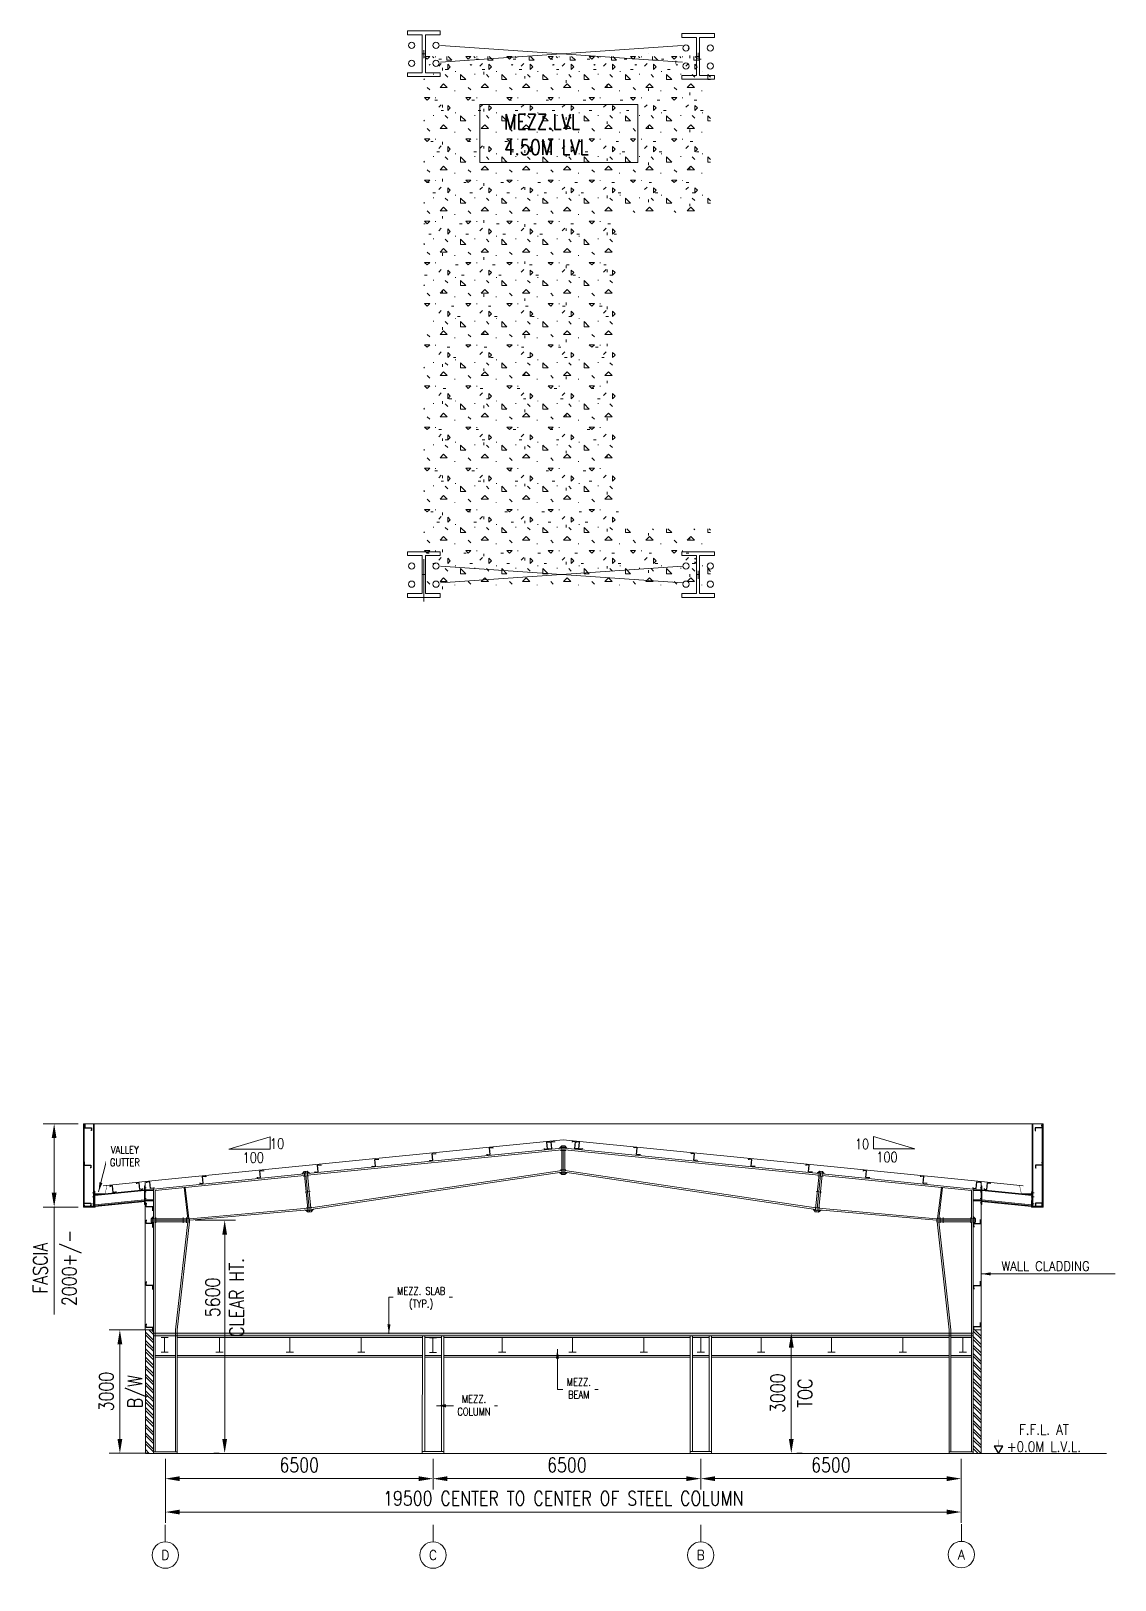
# Model space of a CAD drawing. Header units: millimetres. Extents: x 68421 to 1479662, y -51504 to 144751.
# Drawn here: x 362425 to 388746, y 25877 to 63498 of the extents above; entities that cross this region are included whole.
import ezdxf
from ezdxf.enums import TextEntityAlignment as Align

# ---------------------------------------------------------------- set-up
doc = ezdxf.new("R2010")
doc.units = ezdxf.units.MM
doc.header["$LTSCALE"] = 0.35
doc.header["$MEASUREMENT"] = 0
doc.linetypes.add('CENTER', pattern=[6884.562, 4302.852, -860.57, 860.57, -860.57])
doc.linetypes.add('CONTIN', pattern=[0, 0, 0])
doc.layers.get('0').update_dxf_attribs({"linetype": 'CONTIN'})
doc.layers.get('Defpoints').update_dxf_attribs({"linetype": 'CONTINUOUS'})
doc.styles.add('S', font='simplex.shx')
doc.styles.add('SIMPLEX', font='simplex.shx', dxfattribs={"width": 0.8})
doc.dimstyles.new('Copy of 1-200', dxfattribs={"dimscale": 175, "dimtxt": 2, "dimasz": 2, "dimexe": 1.5, "dimexo": 0.75, "dimgap": 0.9, "dimtad": 1, "dimdec": 0, "dimzin": 0, "dimdsep": 46, "dimtxsty": 'SIMPLEX', "dimcen": 0.09, "dimclrd": 6, "dimclre": 6, "dimclrt": 7, "dimadec": 0, "dimazin": 0, "dimtfac": 1, "dimtdec": 0, "dimtmove": 0, "dimatfit": 3, "dimfxl": 1, "dimtolj": 1, "dimtzin": 0, "dimlwd": 0, "dimlwe": 0, "dimarcsym": 0})
doc.dimstyles.new('FOR D', dxfattribs={"dimscale": 114, "dimtxt": 2, "dimasz": 2, "dimexe": 1, "dimexo": 1, "dimgap": 1, "dimtad": 1, "dimdec": 0, "dimzin": 0, "dimdsep": 46, "dimtxsty": 'SIMPLEX', "dimcen": 1, "dimclrd": 6, "dimclre": 6, "dimclrt": 7, "dimadec": 0, "dimazin": 0, "dimtfac": 1, "dimtdec": 0, "dimtofl": 0, "dimtmove": 0, "dimatfit": 3, "dimfxl": 1, "dimtolj": 1, "dimtzin": 0, "dimlwd": 0, "dimlwe": 0, "dimarcsym": 1})
doc.dimstyles.new('FOR PLAN', dxfattribs={"dimscale": 115, "dimtxt": 2, "dimasz": 2, "dimexe": 1.5, "dimexo": 0.75, "dimgap": 0.9, "dimtad": 1, "dimdec": 0, "dimzin": 0, "dimdsep": 46, "dimtxsty": 'SIMPLEX', "dimcen": 0.09, "dimclrd": 6, "dimclre": 6, "dimclrt": 7, "dimadec": 0, "dimazin": 0, "dimtfac": 1, "dimtdec": 0, "dimtmove": 0, "dimatfit": 3, "dimfxl": 1, "dimtolj": 1, "dimtzin": 0, "dimlwd": 0, "dimlwe": 0, "dimarcsym": 0})

# ---------------------------------------------------------------- blocks, each defined once
blk = doc.blocks.new('COL-1')
at = {"lineweight": 0}
for p, q in [((-525, -375), (-525, 375)), ((-525, 375), (-436, 375)), ((-436, 375), (-436, 36)), ((436, 36), (436, 375)), ((436, 375), (525, 375)), ((525, 375), (525, -375)), ((-436, 36), (436, 36)), ((436, -36), (-436, -36)), ((-436, -36), (-436, -375)), ((436, -375), (436, -36)), ((-436, -375), (-525, -375)), ((525, -375), (436, -375))]:
    blk.add_line(p, q, dxfattribs=at)
at = {"color": 0, "lineweight": 0, "ltscale": 0.1}
for p, q in [((-82, 0), (102, 0)), ((0, -36), (0, 36))]:
    blk.add_line(p, q, dxfattribs=at)
at = {"color": 1, "lineweight": 0}
for centre in [(-194, 279), (221, 279), (-194, -279), (221, -279)]:
    blk.add_circle(centre, 72.1, dxfattribs=at)
blk = doc.blocks.new('A$C6AC2533B')
at = {"color": 1}
blk.add_lwpolyline([(1, 0), (251, 433), (-249, 433)], close=True, dxfattribs=at)
at = {"const_width": 5}
blk.add_lwpolyline([(1, 433), (1, 817), (4182, 817)], dxfattribs=at)
at = {"color": 1}
blk.add_solid([(-249, 433), (251, 433), (0, 0), (-249, 433)], dxfattribs=at)
blk = doc.blocks.new('*D161')
at = {"color": 6, "lineweight": 0}
for p, q in [((381017, 31874), (381148, 31874)), ((380886, 29304), (380886, 31524)), ((381017, 28954), (381148, 28954))]:
    blk.add_line(p, q, dxfattribs=at)
at = {"color": 6, "linetype": 'Continuous', "lineweight": 5}
for points in [[(380944, 31524), (380827, 31524), (380886, 31874)], [(380827, 29304), (380944, 29304), (380886, 28954)]]:
    blk.add_solid(points, dxfattribs=at)
at = {"layer": 'Defpoints', "color": 0, "linetype": 'Continuous', "lineweight": 5}
for p in [(380886, 31874), (380886, 31874), (380886, 28954)]:
    blk.add_point(p, dxfattribs=at)
at = {"color": 7, "linetype": 'Continuous', "lineweight": 0, "char_height": 350, "attachment_point": 5, "rotation": 90, "style": 'SIMPLEX'}
for s, insert in [('\\A1;3000', (380553, 30414)), ('TOC', (381218, 30414))]:
    blk.add_mtext(s, dxfattribs=dict(at, insert=insert))
blk = doc.blocks.new('*D162')
at = {"color": 6, "lineweight": 0}
for p, q in [((366410, 34613), (367390, 34613)), ((367128, 29304), (367128, 34263)), ((366996, 28954), (366865, 28954))]:
    blk.add_line(p, q, dxfattribs=at)
at = {"color": 6, "linetype": 'Continuous', "lineweight": 5}
for points in [[(367186, 34263), (367069, 34263), (367128, 34613)], [(367069, 29304), (367186, 29304), (367128, 28954)]]:
    blk.add_solid(points, dxfattribs=at)
at = {"layer": 'Defpoints', "color": 0, "linetype": 'Continuous', "lineweight": 5}
for p in [(366279, 34613), (367128, 34613), (367128, 28954)]:
    blk.add_point(p, dxfattribs=at)
at = {"color": 7, "linetype": 'Continuous', "lineweight": 0, "insert": (367128, 32741), "char_height": 350, "attachment_point": 5, "rotation": 90, "style": 'SIMPLEX'}
blk.add_mtext('\\A1;5600\\PCLEAR HT.', dxfattribs=at)
blk = doc.blocks.new('ZCOL')
for p, q in [((10.2, 0), (0, 0)), ((0, 0), (0, -25.4)), ((10.2, -2.5), (10.2, 0)), ((-10.2, -25.4), (-10.2, -22.9)), ((0, -25.4), (-10.2, -25.4))]:
    blk.add_line(p, q)
blk = doc.blocks.new('CCOL')
for p, q in [((10.2, 0), (0, 0)), ((0, 0), (0, -25.4)), ((10.2, -2.5), (10.2, 0)), ((0, -25.4), (10.2, -25.4)), ((10.2, -25.4), (10.2, -22.9))]:
    blk.add_line(p, q)
blk = doc.blocks.new('*D163')
at = {"color": 6, "lineweight": 0}
for p, q in [((365687, 28822), (365687, 27265)), ((385010, 28822), (385010, 27265)), ((384660, 27528), (366037, 27528))]:
    blk.add_line(p, q, dxfattribs=at)
at = {"color": 6, "linetype": 'Continuous', "lineweight": 5}
for points in [[(366037, 27586), (366037, 27469), (365687, 27528)], [(384660, 27469), (384660, 27586), (385010, 27528)]]:
    blk.add_solid(points, dxfattribs=at)
at = {"layer": 'Defpoints', "color": 0, "linetype": 'Continuous', "lineweight": 5}
for p in [(365687, 28954), (385010, 28954), (365687, 27528)]:
    blk.add_point(p, dxfattribs=at)
at = {"color": 7, "linetype": 'Continuous', "lineweight": 0, "insert": (375348, 27860), "char_height": 350, "attachment_point": 5, "style": 'SIMPLEX'}
blk.add_mtext('\\A1;19500 CENTER TO CENTER OF STEEL COLUMN', dxfattribs=at)
blk = doc.blocks.new('*D164')
at = {"color": 6, "lineweight": 0}
for p, q in [((365687, 28822), (365687, 28076)), ((372187, 28822), (372187, 28076)), ((366037, 28339), (371837, 28339))]:
    blk.add_line(p, q, dxfattribs=at)
at = {"color": 6, "linetype": 'Continuous', "lineweight": 5}
for points in [[(366037, 28397), (366037, 28280), (365687, 28339)], [(371837, 28280), (371837, 28397), (372187, 28339)]]:
    blk.add_solid(points, dxfattribs=at)
at = {"layer": 'Defpoints', "color": 0, "linetype": 'Continuous', "lineweight": 5}
for p in [(365687, 28954), (372187, 28954), (372187, 28339)]:
    blk.add_point(p, dxfattribs=at)
at = {"color": 7, "linetype": 'Continuous', "lineweight": 0, "insert": (368937, 28671), "char_height": 350, "attachment_point": 5, "style": 'SIMPLEX'}
blk.add_mtext('\\A1;6500', dxfattribs=at)
blk = doc.blocks.new('*D165')
at = {"color": 6, "lineweight": 0}
for p, q in [((372187, 28822), (372187, 28076)), ((378687, 28822), (378687, 28076)), ((372537, 28339), (378337, 28339))]:
    blk.add_line(p, q, dxfattribs=at)
at = {"color": 6, "linetype": 'Continuous', "lineweight": 5}
for points in [[(372537, 28397), (372537, 28280), (372187, 28339)], [(378337, 28280), (378337, 28397), (378687, 28339)]]:
    blk.add_solid(points, dxfattribs=at)
at = {"layer": 'Defpoints', "color": 0, "linetype": 'Continuous', "lineweight": 5}
for p in [(372187, 28954), (378687, 28954), (378687, 28339)]:
    blk.add_point(p, dxfattribs=at)
at = {"color": 7, "linetype": 'Continuous', "lineweight": 0, "insert": (375437, 28671), "char_height": 350, "attachment_point": 5, "style": 'SIMPLEX'}
blk.add_mtext('\\A1;6500', dxfattribs=at)
blk = doc.blocks.new('*D166')
at = {"color": 6, "lineweight": 0}
for p, q in [((378687, 28822), (378687, 28076)), ((385010, 28822), (385010, 28076)), ((379037, 28339), (384660, 28339))]:
    blk.add_line(p, q, dxfattribs=at)
at = {"color": 6, "linetype": 'Continuous', "lineweight": 5}
for points in [[(379037, 28397), (379037, 28280), (378687, 28339)], [(384660, 28280), (384660, 28397), (385010, 28339)]]:
    blk.add_solid(points, dxfattribs=at)
at = {"layer": 'Defpoints', "color": 0, "linetype": 'Continuous', "lineweight": 5}
for p in [(378687, 28954), (385010, 28954), (385010, 28339)]:
    blk.add_point(p, dxfattribs=at)
at = {"color": 7, "linetype": 'Continuous', "lineweight": 0, "insert": (381848, 28671), "char_height": 350, "attachment_point": 5, "style": 'SIMPLEX'}
blk.add_mtext('\\A1;6500', dxfattribs=at)
blk = doc.blocks.new('A$C30A86DD2')
at = {"color": 1, "lineweight": 20}
for p, q in [((0, 358), (176, 358)), ((176, 0), (0, 0)), ((88, 358), (88, 0))]:
    blk.add_line(p, q, dxfattribs=at)
blk = doc.blocks.new('*D167')
at = {"color": 6, "lineweight": 0}
for p, q in [((363567, 36959), (362724, 36959)), ((362987, 36609), (362987, 35286)), ((363567, 34936), (362724, 34936)), ((362987, 34936), (362987, 32324))]:
    blk.add_line(p, q, dxfattribs=at)
at = {"color": 6, "linetype": 'Continuous', "lineweight": 5}
for points in [[(363045, 36609), (362928, 36609), (362987, 36959)], [(362928, 35286), (363045, 35286), (362987, 34936)]]:
    blk.add_solid(points, dxfattribs=at)
at = {"layer": 'Defpoints', "color": 0, "linetype": 'Continuous', "lineweight": 5}
for p in [(363698, 36959), (362987, 34936), (363698, 34936)]:
    blk.add_point(p, dxfattribs=at)
at = {"color": 7, "linetype": 'Continuous', "lineweight": 0, "char_height": 350, "attachment_point": 5, "rotation": 90, "style": 'SIMPLEX'}
for s, insert in [('2000+/-', (363411, 33455)), ('\\A1;FASCIA', (362654, 33455))]:
    blk.add_mtext(s, dxfattribs=dict(at, insert=insert))
blk = doc.blocks.new('*D168')
at = {"color": 6, "lineweight": 0}
for p, q in [((365267, 31954), (364321, 31954)), ((364583, 29304), (364583, 31604)), ((365267, 28954), (364321, 28954))]:
    blk.add_line(p, q, dxfattribs=at)
at = {"color": 6, "linetype": 'Continuous', "lineweight": 5}
for points in [[(364641, 31604), (364525, 31604), (364583, 31954)], [(364525, 29304), (364641, 29304), (364583, 28954)]]:
    blk.add_solid(points, dxfattribs=at)
at = {"layer": 'Defpoints', "color": 0, "linetype": 'Continuous', "lineweight": 5}
for p in [(364583, 31954), (365398, 31954), (365398, 28954)]:
    blk.add_point(p, dxfattribs=at)
at = {"color": 7, "linetype": 'Continuous', "lineweight": 0, "char_height": 350, "attachment_point": 5, "rotation": 90, "style": 'SIMPLEX'}
for s, insert in [('\\A1;3000', (364251, 30454)), ('B/W', (365007, 30454))]:
    blk.add_mtext(s, dxfattribs=dict(at, insert=insert))

msp = doc.modelspace()

# ---------------------------------------------------------------- hatches: boundary and pattern name
at = {"linetype": 'Continuous', "lineweight": 0}
h = msp.add_hatch(dxfattribs=at)
h.set_pattern_fill('CONCRE', color=5, scale=1000, style=0)
h.set_pattern_definition([(0, (394855.5, 7739315.2), (1000, 1000), [125, -875]), (90, (394855.5, 7739315.2), (-1000, 1000), [125, -875]), (135, (394980.46, 7739315.2), (-1000, 0), [176.7767, -1237.4369]), (0, (394980.5, 7739877.7), (1000, 1000), [125, -875]), (45, (395042.96, 7739815.2), (0, 1000), [88.3883, -1325.8252]), (135, (395042.96, 7739815.2), (-1000, 0), [88.3883, -1325.8252]), (0, (395355.5, 7740127.7), (1000, 1000), [176.7767, -823.2233]), (45, (395355.46, 7740127.7), (0, 1000), [125, -1289.2136]), (135, (395532.2, 7740127.7), (-1000, 0), [125, -1289.2136]), (90, (395543, 7739565.2), (-1000, 1000), [125, -875]), (45, (395542.96, 7739565.2), (0, 1000), [88.3883, -1325.8252]), (135, (395605.46, 7739627.7), (-1000, 0), [88.3883, -1325.8252]), (0, (394980.5, 7739565.2), (1000, 1000), [62.5, -837.5]), (0, (395730.5, 7739815.2), (1000, 1000), [62.5, -837.5]), (90, (395418, 7739940.2), (-1000, 1000), [62.5, -837.5]), (135, (395542.96, 7739377.7), (-1000, 0), [88.3883, -1325.8252]), (135, (395105.46, 7740065.2), (-1000, 0), [88.3883, -1325.8252]), (45, (395324.2, 7739643.3), (0, 1000), [88.3883, -1325.8252]), (90, (395199.2, 7739440.2), (-1000, 1000), [15.625, -984.375]), (90, (395246.1, 7739862.1), (-1000, 1000), [15.625, -984.375]), (90, (395714.8, 7740034), (-1000, 1000), [15.625, -984.375]), (90, (395730.5, 7739502.7), (-1000, 1000), [15.625, -984.375])])
h.paths.add_polyline_path([(371962.60722, 49920.6763), (371962.60722, 49927.01188), (372226.60722, 49927.01188), (372226.60722, 49989.85368), (371987.74393, 49989.85368), (371987.74393, 50603.57261), (372226.60722, 50603.57261), (372226.60722, 50666.41441), (371962.60722, 50666.41441), (371962.60722, 55997.73983), (372173.80722, 55997.73983), (372173.80722, 56048.01327), (371982.71659, 56048.01327), (371982.71659, 56538.98842), (372173.80722, 56538.98842), (372173.80722, 56589.26185), (371962.60722, 56589.26185), (371962.60722, 62573.79958), (372226.60722, 62573.79958), (372226.60722, 62636.64138), (371987.74393, 62636.64138), (371987.74393, 62943.50084), (375304.59263, 62943.50084), (378597.51145, 62943.50084), (378597.51145, 62571.64138), (378358.64817, 62571.64138), (378358.64817, 62508.79958), (378886.64817, 62508.79958), (378886.64817, 62571.64138), (378647.78489, 62571.64138), (378647.78489, 62943.50084), (378922.61319, 62943.50084), (378922.61319, 59088.76768), (376690.31426, 59088.76768), (376690.31426, 58816.76768), (376690.31426, 58544.76768), (376690.31426, 58272.76768), (376690.31426, 58000.76768), (376690.31426, 57728.76768), (376690.31426, 57456.76768), (376690.31426, 57223.13796), (376690.31426, 55959.95074), (376690.31426, 55758.90599), (376690.31426, 55486.94621), (376690.31426, 55214.98642), (376690.31426, 54943.02664), (376690.31426, 54657.73542), (376690.31426, 54385.77563), (376690.31426, 54113.81585), (376690.31426, 53841.85606), (376690.31426, 53556.56484), (376690.31426, 53284.60506), (376690.31426, 53012.64527), (376690.31426, 52740.68549), (376690.31426, 52468.7257), (376690.31426, 51406.34676), (378922.61319, 51406.34676), (378922.61319, 49922.18235), (377201.17904, 49922.18235), (377201.17904, 49920.6763), (376001.17904, 49920.6763)])
h.paths.add_polyline_path([(373321.36561, 60303.06334), (373321.36561, 61716.51887), (377156.7761, 61716.51887), (377156.7761, 60303.06334)], flags=16)
h.paths.add_polyline_path([(373321.36561, 61716.51887), (373321.36561, 60303.06334), (377156.7761, 60303.06334), (377156.7761, 61716.51887)], flags=0)
h.paths.add_polyline_path([(378358.64817, 49989.85368), (378358.64817, 49927.01188), (378886.64817, 49927.01188), (378886.64817, 49989.85368), (378647.78489, 49989.85368), (378647.78489, 50603.57261), (378886.64817, 50603.57261), (378886.64817, 50666.41441), (378358.64817, 50666.41441), (378358.64817, 50603.57261), (378597.51145, 50603.57261), (378597.51145, 49989.85368)], flags=16)
h.paths.add_polyline_path([(372209.53625, 50468.20035, 1), (372108.08821, 50468.20035, 1)], flags=16)
h.paths.add_polyline_path([(372209.53625, 50468.20035, 1), (372108.08821, 50468.20035, 1)], flags=0)
h.paths.add_polyline_path([(378869.5772, 50125.22594, 1), (378768.12916, 50125.22594, 1)], flags=16)
h.paths.add_polyline_path([(378869.5772, 50125.22594, 1), (378768.12916, 50125.22594, 1)], flags=0)
h.paths.add_polyline_path([(378477.16718, 50125.22594, 1), (378375.71914, 50125.22594, 1)], flags=16)
h.paths.add_polyline_path([(378477.16718, 50125.22594, 1), (378375.71914, 50125.22594, 1)], flags=0)
h.paths.add_polyline_path([(378869.5772, 50468.20035, 1), (378768.12916, 50468.20035, 1)], flags=16)
h.paths.add_polyline_path([(378869.5772, 50468.20035, 1), (378768.12916, 50468.20035, 1)], flags=0)
h.paths.add_polyline_path([(378477.16718, 50468.20035, 1), (378375.71914, 50468.20035, 1)], flags=16)
h.paths.add_polyline_path([(378477.16718, 50468.20035, 1), (378375.71914, 50468.20035, 1)], flags=0)
h.paths.add_polyline_path([(378869.5772, 62707.01364, 1), (378768.12916, 62707.01364, 1)], flags=16)
h.paths.add_polyline_path([(378869.5772, 62707.01364, 1), (378768.12916, 62707.01364, 1)], flags=0)
h.paths.add_polyline_path([(372209.53625, 50125.22594, 1), (372108.08821, 50125.22594, 1)], flags=16)
h.paths.add_polyline_path([(372209.53625, 50125.22594, 1), (372108.08821, 50125.22594, 1)], flags=0)
h.paths.add_polyline_path([(378477.16718, 62707.01364, 1), (378375.71914, 62707.01364, 1)], flags=16)
h.paths.add_polyline_path([(378477.16718, 62707.01364, 1), (378375.71914, 62707.01364, 1)], flags=0)
h.paths.add_polyline_path([(372209.53625, 62772.01364, 1), (372108.08821, 62772.01364, 1)], flags=16)
h.paths.add_polyline_path([(372209.53625, 62772.01364, 1), (372108.08821, 62772.01364, 1)], flags=0)
h.paths.add_polyline_path([(372160.15044, 56430.69061, 1), (372078.99201, 56430.69061, 1)], flags=16)
h.paths.add_polyline_path([(372160.15044, 56430.69061, 1), (372078.99201, 56430.69061, 1)], flags=0)
h.paths.add_polyline_path([(372160.15044, 56156.31108, 1), (372078.99201, 56156.31108, 1)], flags=16)
h.paths.add_polyline_path([(372160.15044, 56156.31108, 1), (372078.99201, 56156.31108, 1)], flags=0)
h.paths.add_polyline_path([(373665.94495, 61723.46718), (373665.94495, 60243.46718), (377013.564, 60243.46718), (377013.564, 61723.46718)], flags=24)
h.paths.add_polyline_path([(373665.94495, 61723.46718), (373665.94495, 60243.46718), (377013.564, 60243.46718), (377013.564, 61723.46718)], flags=24)
h = msp.add_hatch(dxfattribs=at)
h.set_pattern_fill('CONCRE', color=5, scale=1000, style=0)
h.set_pattern_definition([(0, (405518.6, 7767785.9), (1000, 1000), [125, -875]), (90, (405518.6, 7767785.9), (-1000, 1000), [125, -875]), (135, (405643.6, 7767785.9), (-1000, 0), [176.7767, -1237.4369]), (0, (405643.6, 7768348.4), (1000, 1000), [125, -875]), (45, (405706.1, 7768285.9), (0, 1000), [88.3883, -1325.8252]), (135, (405706.1, 7768285.9), (-1000, 0), [88.3883, -1325.8252]), (0, (406018.6, 7768598.4), (1000, 1000), [176.7767, -823.2233]), (45, (406018.6, 7768598.4), (0, 1000), [125, -1289.2136]), (135, (406195.4, 7768598.4), (-1000, 0), [125, -1289.2136]), (90, (406206.1, 7768035.9), (-1000, 1000), [125, -875]), (45, (406206.1, 7768035.9), (0, 1000), [88.3883, -1325.8252]), (135, (406268.6, 7768098.4), (-1000, 0), [88.3883, -1325.8252]), (0, (405643.6, 7768035.9), (1000, 1000), [62.5, -837.5]), (0, (406393.6, 7768285.9), (1000, 1000), [62.5, -837.5]), (90, (406081.1, 7768410.9), (-1000, 1000), [62.5, -837.5]), (135, (406206.1, 7767848.4), (-1000, 0), [88.3883, -1325.8252]), (135, (405768.6, 7768535.9), (-1000, 0), [88.3883, -1325.8252]), (45, (405987.36, 7768114), (0, 1000), [88.3883, -1325.8252]), (90, (405862.4, 7767910.9), (-1000, 1000), [15.625, -984.375]), (90, (405909.2, 7768332.8), (-1000, 1000), [15.625, -984.375]), (90, (406378, 7768504.6), (-1000, 1000), [15.625, -984.375]), (90, (406393.6, 7767973.4), (-1000, 1000), [15.625, -984.375])])
h.paths.add_polyline_path([(371987.74393, 62878.50084), (378597.51145, 62878.50084), (378597.51145, 62669.44806), (378460.52766, 62669.44806, 0.2115602657), (378477.16718, 62707.01364, 1.5366555148), (378392.35865, 62669.44806), (372192.89673, 62669.44806, 0.2115602657), (372209.53625, 62707.01364, 1.5366555148), (372124.72772, 62669.44806), (371987.74393, 62669.44806)])
h.paths.add_polyline_path([(378647.78489, 62878.50084), (378886.68628, 62878.50084), (378886.68628, 62669.44806), (378852.93769, 62669.44806, 0.2115602657), (378869.5772, 62707.01364, 1.5366555148), (378784.76868, 62669.44806), (378647.78489, 62669.44806)])
h = msp.add_hatch(dxfattribs=at)
h.set_pattern_fill('ANSI31', scale=1000)
h.set_pattern_definition([(45, (496547.57, 7767785.9), (-88.3883476, 88.3883476), [])])
h.paths.add_polyline_path([(378477.16718, 63049.98805, 1), (378375.71914, 63049.98805, 1)])
h = msp.add_hatch(dxfattribs=at)
h.set_pattern_fill('ANSI32', color=16, scale=384, angle=270, style=0)
h.set_pattern_definition([(315, (2249156.51, 1614623.64), (101.8233765, 101.8233765), []), (315, (2249156.51, 1614555.76), (101.8233765, 101.8233765), [])])
h.paths.add_polyline_path([(365205.4492, 28953.66936), (365398.44876, 28953.66936), (365398.44876, 31953.66936), (365205.4492, 31953.66936)])
h = msp.add_hatch(dxfattribs=at)
h.set_pattern_fill('AR-CONC', color=5, scale=10)
h.set_pattern_definition([(50, (205984.227, 788465.09), (71.7437504, -6.2868335), [7.5, -82.5]), (355, (205984.23, 788465.09), (-13.8989936, 75.1975264), [6, -66]), (100.45, (205990.23, 788464.59), (57.855976, 68.937189), [6.4, -70.1]), (46.18, (205984.23, 788485.09), (106.713649, -16.614964), [11.25, -123.75]), (96.64, (205993.13, 788483.69), (93.457493, 97.460285), [9.6, -105.2]), (351.18, (205984.23, 788485.09), (93.443123, 97.424343), [9, -99]), (21, (205994.227, 788480.09), (59.7005806, -40.280649), [7.5, -82.5]), (326, (205994.23, 788480.09), (24.3001505, 72.507604), [6, -66]), (71.45, (205999.23, 788476.69), (84.023389, 32.2446903), [6.4, -70.1]), (37.5, (205984.227, 788465.093), (1.1739221, 33.2949231), [0, -65.2, 0, -67, 0, -66.3]), (7.5, (205984.227, 788465.093), (26.3069537, 39.4411712), [0, -38.2, 0, -63.7, 0, -25.25]), (327.5, (205961.927, 788465.093), (53.3822436, -2.2554872), [0, -25, 0, -78, 0, -103.5]), (317.5, (205951.927, 788465.093), (58.318617, 10.0104982), [0, -32.5, 0, -51.8, 0, -73.5])])
h.paths.add_polyline_path([(365398.44965, 31874.01089), (365398.44965, 31803.67181), (385298.44875, 31803.67107), (385298.44875, 31874.01015)])
h = msp.add_hatch(dxfattribs=at)
h.set_pattern_fill('ANSI32', color=16, scale=384, angle=270, style=0)
h.set_pattern_definition([(315, (2248987.31, 1614623.64), (101.8233765, 101.8233765), []), (315, (2248987.31, 1614555.76), (101.8233765, 101.8233765), [])])
h.paths.add_polyline_path([(385498.44875, 28953.66936), (385305.44919, 28953.66935), (385305.44919, 31953.66935), (385498.44875, 31953.66936)])

# ---------------------------------------------------------------- linework, layer by layer
at = {"color": 7, "linetype": 'Continuous', "lineweight": 0}
for p, q in [((378243.17126, 63144.68096), (372366.01399, 62742.32072)), ((372366.01399, 63144.68096), (378243.17126, 62742.32072)), ((372366.01399, 50097.28866), (378243.17126, 50499.64889)), ((378243.17126, 50097.28866), (372366.01399, 50499.64889))]:
    msp.add_line(p, q, dxfattribs=at)
at = {"color": 7, "linetype": 'CENTER', "lineweight": 0}
msp.add_line((371962.60722, 50666.41441), (371962.60722, 49643.50084), dxfattribs=at)
at = {"color": 5, "lineweight": 0}
for p, q in [((363698.44865, 34935.61613), (363698.44865, 36958.99305)), ((363698.44865, 36954.66691), (386998.44884, 36954.66691)), ((363960.44865, 36954.66593), (363960.44865, 35459.15665)), ((386736.44884, 36954.66593), (386736.44884, 35459.15665)), ((386998.44884, 34935.61613), (386998.44884, 36958.99305)), ((365198.44875, 35553.66936), (375348.44875, 36568.66985)), ((375348.44875, 36568.66985), (385498.44875, 35553.66936)), ((365198.44875, 35554.66642), (364180.36536, 35452.85793)), ((365198.44875, 31953.66936), (365198.44875, 35553.66936)), ((385498.44875, 35554.66642), (386516.53213, 35452.85793)), ((385498.44875, 35553.66936), (385498.44875, 31953.66936)), ((365198.44875, 35072.61906), (363979.49875, 34950.72404)), ((385498.44875, 35072.61906), (386717.39875, 34950.72404)), ((363698.44865, 34935.61613), (363979.49875, 34935.61613)), ((363979.49875, 34935.61613), (363979.49875, 34950.72404)), ((386717.39875, 34935.61613), (386717.39875, 34950.72404)), ((386998.44884, 34935.61613), (386717.39875, 34935.61613))]:
    msp.add_line(p, q, dxfattribs=at)
at = {"lineweight": 0}
for p, q in [((363698.44865, 36954.66691), (363698.44875, 34954.66642)), ((363960.44865, 36954.66691), (363698.44865, 36954.66691)), ((363717.49865, 36954.66691), (363717.49875, 34954.66642)), ((363942.78375, 36954.66691), (363717.49865, 36954.66691)), ((363942.78385, 34954.66642), (363942.78375, 36954.66691)), ((363960.44875, 34954.66642), (363960.44865, 36954.66691)), ((386736.44875, 34954.66642), (386736.44885, 36954.66691)), ((386736.44885, 36954.66691), (386998.44885, 36954.66691)), ((386754.11365, 34954.66642), (386754.11375, 36954.66691)), ((386754.11375, 36954.66691), (386979.39885, 36954.66691)), ((386979.39885, 36954.66691), (386979.39875, 34954.66642)), ((386998.44885, 36954.66691), (386998.44875, 34954.66642)), ((369135.51223, 35746.37932), (375310.34815, 36363.86223)), ((369139.30349, 35708.46721), (375310.34815, 36325.57219)), ((375310.34815, 36422.82219), (375251.68115, 36357.99504)), ((375411.94875, 36384.72209), (375284.94875, 36384.72209)), ((375411.94875, 36308.5219), (375284.94875, 36308.5219)), ((375310.34815, 36422.82219), (375310.34815, 35728.59075)), ((375386.54835, 36422.82219), (375310.34815, 36422.82219)), ((375348.44875, 36422.82219), (375348.44875, 35728.59075)), ((375386.54835, 35728.59075), (375386.54835, 36422.82219)), ((375386.54835, 36422.82219), (375445.21635, 36357.99504)), ((375386.54835, 36363.86223), (381561.36285, 35746.38127)), ((375386.54835, 36325.57219), (381557.57085, 35708.47014)), ((369054.00417, 35795.66252), (369002.82399, 35733.10979)), ((369158.89089, 35767.86223), (369032.5215, 35755.22454)), ((369129.8257, 35803.24504), (369054.00417, 35795.66252)), ((369054.00417, 35795.66252), (369152.56228, 34810.07854)), ((369091.91457, 35799.45354), (369190.47316, 34813.86956)), ((369228.38405, 34817.66106), (369129.8257, 35803.24504)), ((369129.8257, 35803.24504), (369192.37844, 35752.06536)), ((369218.7239, 34914.26409), (375310.34815, 35821.21477)), ((369222.51906, 34876.30852), (375310.34815, 35782.69524)), ((375310.34815, 35728.59075), (375256.83445, 35774.72747)), ((375411.94875, 35842.89153), (375284.94875, 35842.89153)), ((375411.94875, 35766.69133), (375284.94875, 35766.69133)), ((375386.54835, 35821.21477), (381478.15085, 34914.26653)), ((375386.54835, 35782.69524), (381474.35595, 34876.31145)), ((375386.54835, 35728.59075), (375440.06205, 35774.72747)), ((381567.04735, 35803.24749), (381468.49075, 34817.6635)), ((381567.04735, 35803.24749), (381504.49565, 35752.06731)), ((381604.95855, 35799.45647), (381506.40185, 34813.872)), ((381664.35305, 35755.226), (381537.98295, 35767.86321)), ((381544.31305, 34810.08098), (381642.86865, 35795.66497)), ((381642.86865, 35795.66497), (381567.04735, 35803.24749)), ((381642.86865, 35795.66497), (381694.05035, 35733.11174)), ((363960.44885, 35478.20646), (363960.44885, 35259.15665)), ((365223.84875, 35403.66886), (365173.04876, 35403.66886)), ((365184.44874, 34995.36222), (365184.44874, 35448.66886)), ((365184.44874, 35448.66886), (365198.44874, 35448.66886)), ((365198.44874, 35448.66886), (365198.44874, 34995.36222)), ((365398.44857, 35372.67227), (369059.69045, 35738.79631)), ((365398.45052, 34652.30217), (365398.44857, 35372.67227)), ((365436.54868, 35338.19182), (369063.48171, 35700.88518)), ((366141.02296, 35408.63957), (366166.24129, 35411.6718)), ((366232.00002, 34652.02922), (366141.02296, 35408.63957)), ((366166.24129, 35411.6718), (366257.21828, 34655.06145)), ((369166.47316, 35692.03997), (369040.10305, 35679.40227)), ((375310.34815, 35728.59075), (375386.54835, 35728.59075)), ((381656.77105, 35679.40422), (381530.40085, 35692.04192)), ((381633.39215, 35700.88811), (385260.34715, 35338.19182)), ((381637.18315, 35738.79875), (385298.44875, 35372.67228)), ((384530.65575, 35411.6718), (384439.67925, 34655.06243)), ((384464.89795, 34652.0302), (384555.87455, 35408.63957)), ((384555.87455, 35408.63957), (384530.65575, 35411.6718)), ((385298.44875, 35372.67228), (385298.44875, 34652.30315)), ((385473.04874, 35403.66886), (385523.84874, 35403.66886)), ((385498.44875, 35448.66886), (385498.44875, 34995.36222)), ((385512.44875, 35448.66886), (385498.44875, 35448.66886)), ((385512.44875, 34995.36222), (385512.44875, 35448.66886)), ((386736.44865, 35478.20646), (386736.44865, 35259.15665)), ((363985.84875, 35279.86857), (363915.99875, 35279.86857)), ((363985.84875, 35179.86857), (363915.99875, 35179.86857)), ((363985.84885, 35016.56193), (363915.99875, 35016.56193)), ((363960.44875, 35324.86857), (363960.44875, 34954.56242)), ((363974.44875, 35324.86857), (363960.44875, 35324.86857)), ((364224.30251, 35259.15665), (363960.44885, 35259.15665)), ((365183.85172, 35352.20939), (363974.44875, 35231.26847)), ((363974.44875, 34954.56242), (363974.44875, 35324.86857)), ((363974.44875, 35231.26847), (363975.04575, 34968.02189)), ((365183.89493, 35333.16007), (363974.49195, 35212.21915)), ((363974.49195, 35212.21915), (363975.00575, 34985.69279)), ((363975.00575, 34985.69279), (365184.40866, 35106.63371)), ((363975.04575, 34968.02189), (365184.44873, 35088.96232)), ((365223.84878, 35303.66886), (365173.04879, 35303.66886)), ((365223.84884, 35140.36222), (365173.04884, 35140.36222)), ((365223.84887, 35040.36222), (365173.04887, 35040.36222)), ((365184.44873, 35088.96232), (365183.85172, 35352.20939)), ((365184.40866, 35106.63371), (365183.89493, 35333.16007)), ((365198.44874, 34995.36222), (365184.44874, 34995.36222)), ((365198.44868, 35352.67229), (365202.23977, 35314.76116)), ((365398.44875, 35352.20939), (365198.44874, 35352.20939)), ((365398.44875, 35333.16007), (365198.44874, 35333.16007)), ((365398.44875, 35108.01212), (365198.44874, 35108.01212)), ((365398.44875, 35088.96232), (365198.44874, 35088.96232)), ((365436.55051, 34652.30217), (365436.54868, 35338.19182)), ((369204.37893, 35312.97991), (369078.00905, 35300.34368)), ((381618.86475, 35300.34563), (381492.49565, 35312.98284)), ((385260.34715, 35338.19182), (385260.34715, 34652.30315)), ((385298.44875, 35352.20939), (385498.44875, 35352.20939)), ((385298.44875, 35333.16007), (385498.44875, 35333.16007)), ((385298.44875, 35108.01212), (385498.44875, 35108.01212)), ((385298.44875, 35088.96232), (385498.44875, 35088.96232)), ((385473.04862, 35040.36222), (385523.84862, 35040.36222)), ((385473.04865, 35140.36222), (385523.84865, 35140.36222)), ((385473.04871, 35303.66886), (385523.84871, 35303.66886)), ((385498.44881, 35352.67229), (385494.65772, 35314.76116)), ((385498.44875, 34995.36222), (385512.44875, 34995.36222)), ((385512.44876, 35088.96232), (385513.04577, 35352.20939)), ((386721.85175, 34968.02189), (385512.44876, 35088.96232)), ((385512.48883, 35106.63371), (385513.00257, 35333.16007)), ((386721.89175, 34985.69279), (385512.48883, 35106.63371)), ((385513.00257, 35333.16007), (386722.40555, 35212.21915)), ((385513.04577, 35352.20939), (386722.44875, 35231.26847)), ((386472.59499, 35259.15665), (386736.44865, 35259.15665)), ((386711.04865, 35016.56193), (386780.89875, 35016.56193)), ((386711.04875, 35279.86857), (386780.89875, 35279.86857)), ((386711.04875, 35179.86857), (386780.89875, 35179.86857)), ((386722.44875, 35231.26847), (386721.85175, 34968.02189)), ((386722.40555, 35212.21915), (386721.89175, 34985.69279)), ((386722.44875, 34954.56242), (386722.44875, 35324.86857)), ((386722.44875, 35324.86857), (386736.44875, 35324.86857)), ((386736.44875, 35324.86857), (386736.44875, 34954.56242)), ((363698.44875, 34954.66642), (363960.44875, 34954.66642)), ((363717.49875, 34954.66642), (363942.78385, 34954.66642)), ((363960.44875, 34954.56242), (363974.44875, 34954.56242)), ((365341.30054, 34652.30217), (365341.30049, 34576.10198)), ((365341.30051, 34614.20207), (366274.64846, 34614.20207)), ((365341.30052, 34652.30217), (365398.45053, 34709.45159)), ((366274.64846, 34652.30168), (365341.30054, 34652.30217)), ((365379.40054, 34677.70207), (365379.40048, 34550.70256)), ((365455.60057, 34677.70207), (365455.60048, 34550.70256)), ((366122.24843, 34677.70159), (366122.24837, 34550.70159)), ((366198.44844, 34677.70159), (366198.44832, 34550.70159)), ((366274.64846, 34576.10149), (366274.64846, 34652.30168)), ((366283.29372, 34652.30217), (369143.04128, 34905.28899)), ((366283.29372, 34614.05315), (369146.83254, 34867.37541)), ((369152.56228, 34810.07854), (369089.47365, 34862.30168)), ((369242.28469, 34933.92082), (369115.91506, 34921.28411)), ((369249.86696, 34858.09856), (369123.49709, 34845.46282)), ((369152.56228, 34810.07854), (369228.38405, 34817.66106)), ((369228.38405, 34817.66106), (369280.8174, 34884.98821)), ((381468.49075, 34817.66301), (381416.05715, 34884.99114)), ((381573.37645, 34845.46477), (381447.00735, 34858.10051)), ((381580.96045, 34921.28606), (381454.58935, 34933.92278)), ((381468.49075, 34817.6635), (381544.31305, 34810.08098)), ((381544.31305, 34810.08098), (381607.39995, 34862.30413)), ((381550.04055, 34867.37834), (384413.60305, 34614.05315)), ((381553.83255, 34905.29094), (384413.60305, 34652.30217)), ((384413.60305, 34652.30217), (384413.60105, 34652.30315)), ((385355.59715, 34652.30315), (384422.24955, 34652.30315)), ((384422.24955, 34652.30315), (384422.24955, 34576.10247)), ((385355.59715, 34614.20305), (384422.24955, 34614.20305)), ((384498.44875, 34550.70305), (384498.44875, 34677.70305)), ((384574.64795, 34550.70305), (384574.64795, 34677.70305)), ((385241.29835, 34550.70305), (385241.29835, 34677.70305)), ((385355.59715, 34652.30315), (385298.44875, 34709.45305)), ((385317.49755, 34550.70305), (385317.49755, 34677.70305)), ((385355.59715, 34576.10247), (385355.59715, 34652.30315)), ((386736.44875, 34954.56242), (386722.44875, 34954.56242)), ((386998.44875, 34954.66642), (386736.44875, 34954.66642)), ((386979.39875, 34954.66642), (386754.11365, 34954.66642)), ((365341.30037, 34576.10198), (365398.45053, 34518.95207)), ((365341.30049, 34576.10198), (366274.64846, 34576.10149)), ((365398.44969, 31953.66936), (365398.45052, 34576.10198)), ((365436.54968, 31953.66936), (365436.55051, 34576.10198)), ((365936.5497, 31953.66912), (366232.25234, 34576.10149)), ((365974.64973, 31951.52751), (366270.59377, 34576.10149)), ((384422.24955, 34576.10247), (385355.59715, 34576.10247)), ((384426.30225, 34576.10247), (384722.24955, 31951.528)), ((384464.64405, 34576.10247), (384760.34915, 31953.66936)), ((385260.34715, 34576.10247), (385260.34915, 31953.6696)), ((385298.44875, 34576.10247), (385298.44875, 31953.6696)), ((385355.59715, 34576.10247), (385298.44875, 34518.95305)), ((365398.44875, 28991.76935), (365398.44969, 31953.66936)), ((365436.54874, 28991.76936), (365436.54968, 31953.66936)), ((365936.54872, 28991.76936), (365936.5497, 31953.66912)), ((365974.64876, 28991.76936), (365974.64973, 31951.52751)), ((365974.64967, 31765.57122), (371927.60983, 31765.57122)), ((365974.64969, 31803.67131), (371927.62229, 31803.67131)), ((371927.62229, 31803.67131), (371926.69061, 28953.66936)), ((371927.62229, 31803.67131), (378427.62229, 31803.67131)), ((371990.72022, 31803.67124), (372390.72025, 31803.67124)), ((371990.72024, 31765.57114), (372390.72024, 31765.57114)), ((371990.72176, 29000.35356), (371990.72025, 31803.67131)), ((372390.72176, 29000.35931), (372390.72025, 31803.67131)), ((372445.61851, 31803.67131), (372446.40691, 28953.66936)), ((372445.62905, 31765.57122), (378427.62229, 31765.57122)), ((378427.62229, 31803.67131), (378426.69061, 28953.66936)), ((378427.62229, 31287.67522), (378427.62229, 31803.67131)), ((378490.72022, 31803.67124), (378890.72025, 31803.67124)), ((378490.72024, 31765.57114), (378890.72024, 31765.57114)), ((378490.72176, 29000.35356), (378490.72025, 31803.67131)), ((378890.72176, 29000.35931), (378890.72025, 31803.67131)), ((378945.61849, 31287.76599), (378945.61849, 31803.76208)), ((378945.61849, 31803.76208), (384722.24945, 31803.67071)), ((378945.61849, 31765.66199), (384722.24942, 31765.57062)), ((378945.61851, 31803.67131), (378946.40691, 28953.66936)), ((384722.24955, 31951.528), (384722.24755, 28991.76935)), ((384760.34915, 31953.66936), (384760.34715, 28991.76936)), ((384760.34902, 31765.57114), (385260.34902, 31765.57114)), ((384814.51961, 31803.67124), (385214.51964, 31803.67124)), ((385260.34915, 31953.6696), (385260.34715, 28991.76936)), ((385298.44875, 31953.6696), (385298.44875, 28991.76936)), ((365436.54947, 31287.67522), (365936.54948, 31287.67522)), ((365436.54948, 31325.77532), (365936.54949, 31325.77532)), ((365974.64951, 31287.67522), (371927.45361, 31287.67522)), ((365974.64953, 31325.77532), (371927.46606, 31325.77532)), ((371990.72051, 31325.77879), (372390.72054, 31325.77879)), ((371990.72053, 31287.67869), (372390.72053, 31287.67869)), ((372445.75071, 31325.77532), (378427.62229, 31325.77532)), ((372445.76125, 31287.67522), (378427.62229, 31287.67522)), ((378490.72051, 31325.77879), (378890.72054, 31325.77879)), ((378490.72053, 31287.67869), (378890.72053, 31287.67869)), ((378945.61849, 31325.86609), (384722.24912, 31325.77472)), ((378945.61849, 31287.76599), (384722.2491, 31287.67462)), ((384760.3487, 31287.67401), (385260.3487, 31287.66611)), ((384760.34872, 31325.77411), (385260.34872, 31325.76621)), ((384814.5199, 31325.77879), (385214.51993, 31325.77879)), ((384814.51992, 31287.67869), (385214.51992, 31287.67869)), ((365398.44875, 28991.76935), (365974.64876, 28991.76936)), ((365398.44876, 28953.66936), (365398.44876, 28991.76936)), ((365398.44876, 28991.76936), (365974.64876, 28991.76936)), ((365974.64876, 28991.76936), (365974.64876, 28953.66936)), ((385298.44875, 28991.76936), (384722.24755, 28991.76935)), ((384722.24755, 28953.66936), (384722.24755, 28991.76936)), ((384722.24755, 28991.76936), (385298.44875, 28991.76936)), ((385298.44875, 28991.76936), (385298.44875, 28953.66936)), ((365974.64876, 28953.66936), (365398.44876, 28953.66936)), ((365398.44876, 28953.66936), (388539.74977, 28953.66936)), ((385298.44875, 28953.66936), (384722.24755, 28953.66936))]:
    msp.add_line(p, q, dxfattribs=at)
at = {"color": 7, "linetype": 'ByBlock', "lineweight": 0}
for p, q in [((367231.43518, 36338.85259), (368233.36023, 36638.16447)), ((383886.46231, 36350.85259), (382884.53726, 36650.16447))]:
    msp.add_line(p, q, dxfattribs=at)
at = {"linetype": 'Continuous', "lineweight": 0, "ltscale": 500}
for p, q in [((368233.36023, 36338.85259), (368233.36023, 36638.16447)), ((382884.53726, 36350.85259), (382884.53726, 36650.16447))]:
    msp.add_line(p, q, dxfattribs=at)
at = {"linetype": 'ByBlock', "lineweight": 0}
for p, q in [((367231.43518, 36338.85259), (368233.36023, 36338.85259)), ((383886.46231, 36350.85259), (382884.53726, 36350.85259))]:
    msp.add_line(p, q, dxfattribs=at)
at = {"color": 1, "linetype": 'ByBlock', "lineweight": 0}
for p, q in [((365686.54876, 27220.6284), (365686.54876, 26802.23821)), ((372186.54876, 27220.6284), (372186.54876, 26802.23821)), ((378686.54876, 27220.6284), (378686.54876, 26802.23821)), ((385014.54876, 27233.6284), (385014.54876, 26815.23821))]:
    msp.add_line(p, q, dxfattribs=at)
at = {"color": 7, "linetype": 'Continuous', "lineweight": 0}
msp.add_lwpolyline([(377156.7761, 61716.51887), (377156.7761, 60303.06334), (373321.36561, 60303.06334), (373321.36561, 61716.51887)], close=True, dxfattribs=at)
at = {"color": 4, "lineweight": 0, "const_width": 10}
for points in [[(363960.44871, 35591.99305), (363960.44885, 35259.15665), (364224.30251, 35259.15665), (364270.54718, 35461.87613), (364536.19074, 35488.44052)], [(386736.44878, 35591.99305), (386736.44865, 35259.15665), (386472.59499, 35259.15665), (386426.35031, 35461.87613), (386160.70676, 35488.44052)]]:
    msp.add_lwpolyline(points, dxfattribs=at)
at = {"color": 16, "linetype": 'Continuous', "lineweight": 0}
for points in [[(365205.4492, 31953.66936), (365398.44876, 31953.66936), (365398.44876, 28953.66936), (365205.4492, 28953.66936)], [(385498.44875, 31953.66936), (385305.44919, 31953.66935), (385305.44919, 28953.66935), (385498.44875, 28953.66936)]]:
    msp.add_lwpolyline(points, close=True, dxfattribs=at)
at = {"color": 0, "linetype": 'Continuous', "lineweight": 0}
msp.add_lwpolyline([(365398.44965, 31803.67134), (385298.44875, 31803.67107), (385298.44875, 31874.01015), (365398.44965, 31874.01042)], close=True, dxfattribs=at)
at = {"lineweight": 0}
for points in [[(372446.40264, 28953.6731), (371926.69488, 28953.66562), (371926.69488, 29000.35264), (372446.40264, 29000.36011)], [(378946.40264, 28953.6731), (378426.69488, 28953.66562), (378426.69488, 29000.35264), (378946.40264, 29000.36011)]]:
    msp.add_lwpolyline(points, close=True, dxfattribs=at)
at = {"color": 1, "linetype": 'ByBlock', "lineweight": 0}
for centre in [(365686.54876, 26481.83821), (372186.54876, 26481.83821), (378686.54876, 26481.83821), (385014.54876, 26494.83821)]:
    msp.add_circle(centre, 320.4, dxfattribs=at)

# ---------------------------------------------------------------- block references
at = {"linetype": 'ByBlock', "lineweight": 0, "yscale": 1.055999999999994, "zscale": 1.055999999999994}
for p, xscale, rotation in [((371962.60722, 62943.50084), -1.055999999999994, 89.99999999999973), ((378622.64817, 62878.50084), 1.055999999999994, 270.0000000000001), ((371962.60722, 50296.71315), -1.055999999999994, 89.9999999999999), ((378622.64817, 50296.71315), 1.055999999999994, 270.0000000000001)]:
    msp.add_blockref('COL-1', p, dxfattribs=dict(at, xscale=xscale, rotation=rotation))
at = {"lineweight": 0}
for name, p, xscale, yscale, zscale, rotation in [('ZCOL', (363729.49865, 36859.84122), 6.3740158, 6.3740158, 6.3740158, 90), ('ZCOL', (386967.39885, 36859.84122), -6.3740158, 6.3740158, 6.3740158, 270), ('ZCOL', (374966.42434, 36348.61467), -7.999999999999988, -6.3740158, -6.3740158, 5.710593680000026), ('ZCOL', (375067.91848, 36358.76457), -7.999999999999988, -6.3740158, -6.3740158, 5.710593680000026), ('ZCOL', (375628.95465, 36358.76702), 7.999999999999985, -6.3740158, -6.3740158, 354.2894062999999), ('ZCOL', (375730.44875, 36348.61711), 7.999999999999985, -6.3740158, -6.3740158, 354.2894062999999), ('ZCOL', (372180.32082, 36070.00481), -7.999999999999988, -6.3740158, -6.3740158, 5.710593680000026), ('ZCOL', (373573.37355, 36209.3095), -7.999999999999988, -6.3740158, -6.3740158, 5.710593680000026), ('ZCOL', (377123.50055, 36209.31243), 7.999999999999985, -6.3740158, -6.3740158, 354.2894062999999), ('ZCOL', (378516.55225, 36070.00676), 7.999999999999985, -6.3740158, -6.3740158, 354.2894062999999), ('ZCOL', (363717.49865, 35954.66691), 6.3740158, 6.3740158, 6.3740158, 90), ('ZCOL', (368001.1653, 35652.08928), -7.999999999999988, -6.3740158, -6.3740158, 5.710593680000026), ('ZCOL', (369394.2173, 35791.39397), -7.999999999999988, -6.3740158, -6.3740158, 5.710593680000026), ('ZCOL', (370787.26906, 35930.69915), -7.999999999999988, -6.3740158, -6.3740158, 5.710593680000026), ('ZCOL', (379909.60595, 35930.70159), 7.999999999999985, -6.3740158, -6.3740158, 354.2894062999999), ('ZCOL', (381302.65485, 35791.39592), 7.999999999999985, -6.3740158, -6.3740158, 354.2894062999999), ('ZCOL', (382695.70855, 35652.09124), 7.999999999999985, -6.3740158, -6.3740158, 354.2894062999999), ('ZCOL', (386979.39885, 35954.66691), -6.3740158, 6.3740158, 6.3740158, 270), ('ZCOL', (364422.85616, 35287.2548), 6.3740158, -6.3740158, -6.3740158, 5.71059272), ('ZCOL', (365067.19837, 35359.68937), 6.3740158, -6.3740158, -6.3740158, 5.71059272), ('ZCOL', (365325.76376, 35384.45354), 8, -6.374023, -6.374023, 5.710593679999999), ('ZCOL', (366608.11293, 35512.78362), -7.999999999999988, -6.3740158, -6.3740158, 5.710593680000026), ('ZCOL', (384088.76125, 35512.78606), 7.999999999999985, -6.3740158, -6.3740158, 354.2894062999999), ('ZCOL', (385371.13374, 35384.45354), -7.999999999999985, -6.374023, -6.374023, 354.28940632), ('ZCOL', (385629.69913, 35359.68937), -6.3740158, -6.3740158, -6.3740158, 354.2894072799999), ('CCOL', (363717.49875, 35033.4921), -6.3740158, 6.3740158, 6.3740158, 89.99999999999997), ('ZCOL', (365379.40048, 34943.66936), -8, -6.3740158, -6.3740158, 89.99998469999998), ('CCOL', (386979.39875, 35033.4921), 6.3740158, 6.3740158, 6.3740158, 270), ('ZCOL', (365379.40048, 34533.66936), -8, -6.3740158, -6.3740158, 89.99998469999998), ('ZCOL', (385317.49565, 34533.66936), 7.999999999999985, -6.3740158, -6.3740158, 270.000015), ('ZCOL', (365379.40002, 33033.6696), -8, -6.3740158, -6.3740158, 89.99998469999998), ('ZCOL', (385317.49565, 33033.6696), 7.999999999999985, -6.3740158, -6.3740158, 270.000015), ('ZCOL', (365379.40002, 32010.6696), -8, -6.3740158, -6.3740158, 89.99998469999998), ('ZCOL', (385317.49565, 32036.6696), 7.999999999999984, -6.3740158, -6.3740158, 270.000015)]:
    msp.add_blockref(name, p, dxfattribs=dict(at, xscale=xscale, yscale=yscale, zscale=zscale, rotation=rotation))
at = {"color": 0, "lineweight": 0, "ltscale": 0.1}
for p in [(365582.17162, 31407.50208), (366915.17162, 31407.50208), (368624.27214, 31407.50037), (370357.27214, 31407.50037), (372097.27214, 31402.48572), (373776.17102, 31407.38734), (375485.27154, 31407.38563), (377218.27154, 31407.38563), (378602.17102, 31407.38734), (380066.17102, 31407.38734), (381775.27154, 31407.38563), (383508.27154, 31407.38563), (384960.17102, 31407.38734)]:
    msp.add_blockref('A$C30A86DD2', p, dxfattribs=at)
at = {"color": 7, "lineweight": 0, "xscale": 0.4084103979756156, "yscale": 0.4084103979756156, "zscale": 0.4084103979756156}
msp.add_blockref('A$C6AC2533B', (385915.62794, 28953.66936), dxfattribs=at)

# ---------------------------------------------------------------- texts
at = {"color": 7, "lineweight": 0, "style": 'S', "width": 0.8}
for s, p in [('  10', (367956.28878, 36349.87136)), ('  10', (382157.06539, 36337.95697)), ('100', (367564.91695, 36012.02705)), ('100', (382952.98054, 36024.02705))]:
    msp.add_text(s, height=250, dxfattribs=at).set_placement(p)
at = {"color": 7, "linetype": 'ByBlock', "lineweight": 0, "style": 'SIMPLEX', "width": 0.9}
msp.add_text('WALL CLADDING', height=230.1, dxfattribs=at).set_placement((385989.85278, 33386.51967))
at = {"linetype": 'ByBlock', "lineweight": 0, "style": 'S', "width": 0.9}
for s, p in [('D', (365686.54876, 26481.83821)), ('C', (372186.54876, 26481.83821)), ('B', (378686.54876, 26481.83821)), ('A', (385014.54876, 26494.83821))]:
    msp.add_text(s, height=236.8, dxfattribs=at).set_placement(p, align=Align.MIDDLE_CENTER)
at = {"color": 7, "linetype": 'Continuous', "lineweight": 0, "insert": (373912.61162, 61476.80051), "char_height": 370, "width": 5965.7791297, "attachment_point": 1, "style": 'SIMPLEX'}
msp.add_mtext('MEZZ.LVL \\P4.50M LVL ', dxfattribs=at)
at = {"color": 7, "lineweight": 0, "insert": (387020.64693, 29323.21662), "char_height": 250, "attachment_point": 5, "style": 'S'}
msp.add_mtext('{\\A1;\\W0.85;F.F.L. AT\\P+0.0M L.V.L.}', dxfattribs=at)

# ---------------------------------------------------------------- dimensions: what is measured, and where the dimension line sits
at = {"lineweight": 0}
for base, p1, p2, angle, text, picture, middle in [((362986.74977, 34935.61613), (363698.44865, 36958.99305), (363698.44865, 34935.61613), 90, 'FASCIA\\X2000+/-', '*D167', (362986.74977, 33454.7828)), ((364583.05491, 31953.66936), (365398.44876, 28953.66936), (365398.44876, 31953.66936), 90, '<>\\XB/W', '*D168', (364583.05491, 30453.66936)), ((380885.75039, 31874.01023), (380885.75039, 28953.66563), (380885.75039, 31874.01023), 90, '3000\\XTOC', '*D161', (380885.75039, 30413.83793)), ((385010.34815, 28338.6284), (378686.54876, 28953.66936), (385010.34815, 28953.66936), 180, '6500', '*D166', (381848.44845, 28671.1284))]:
    dim = msp.add_linear_dim(base=base, p1=p1, p2=p2, angle=angle, text=text, dimstyle='Copy of 1-200', dxfattribs=at)
    dim.commit()
    dim.dimension.update_dxf_attribs({"geometry": picture, "text_midpoint": middle})
dim = msp.add_linear_dim(base=(367127.74977, 34613.3729), p1=(367127.74977, 28953.66936), p2=(366278.74977, 34613.3729), angle=90, text='5600\\XCLEAR HT.', dimstyle='Copy of 1-200', dxfattribs=at)
dim.commit()
dim.dimension.update_dxf_attribs({"geometry": '*D162', "text_midpoint": (367127.74977, 32741.3729), "dimtype": 160})
for base, p1, p2, picture, middle in [((372186.54876, 28338.6284), (365686.54876, 28953.66936), (372186.54876, 28953.66936), '*D164', (368936.54876, 28671.1284)), ((378686.54876, 28338.6284), (372186.54876, 28953.66936), (378686.54876, 28953.66936), '*D165', (375436.54876, 28671.1284))]:
    dim = msp.add_linear_dim(base=base, p1=p1, p2=p2, angle=180, dimstyle='Copy of 1-200', dxfattribs=at)
    dim.commit()
    dim.dimension.update_dxf_attribs({"geometry": picture, "text_midpoint": middle})

# ---------------------------------------------------------------- leaders
msp.add_leader([(364066.74977, 35306.3729), (364289.74977, 36193.3729), (365154.74977, 36193.3729)], dimstyle='FOR D', override={"dimgap": 1, "dimtad": 0}, dxfattribs=at)
at = {"color": 7, "lineweight": 0}
msp.add_leader([(385498.44875, 33312.08028), (388745.85278, 33312.08028)], dimstyle='FOR PLAN', dxfattribs=at)
at = {"linetype": 'Continuous', "lineweight": 0}
for points in [[(371116.12424, 31858.33005), (371116.12424, 32747.2802), (372656.52778, 32747.2802)], [(375206.17005, 31483.4574), (375206.17005, 30507.73483), (376199.42243, 30507.73483)], [(372272.96659, 30108.62382), (373749.97479, 30108.62382)]]:
    msp.add_leader(points, dimstyle='FOR PLAN', dxfattribs=at)

# ---------------------------------------------------------------- next in the draw order: texts
at = {"color": 7, "linetype": 'ByBlock', "lineweight": 0, "char_height": 184.08, "attachment_point": 5, "style": 'SIMPLEX', "bg_fill": 2}
for s, insert in [('\\pxqc;{\\C256;VALLEY\\PGUTTER}', (364704.55531, 36172.3522)), ('\\pxqc;{\\Fsimplex.shx|c1;\\C256;MEZZ. SLAB\\P(TYP.)}', (371897.13156, 32713.2595)), ('MEZZ.\\PBEAM', (375726.41572, 30533.26434)), ('MEZZ.\\PCOLUMN', (373181.27611, 30119.99708))]:
    msp.add_mtext(s, dxfattribs=dict(at, insert=insert))

# ---------------------------------------------------------------- next in the draw order: dimensions: what is measured, and where the dimension line sits
at = {"lineweight": 0}
dim = msp.add_linear_dim(base=(365686.54876, 27527.6284), p1=(385010.34815, 28953.66936), p2=(365686.54876, 28953.66936), angle=180, text='19500 CENTER TO CENTER OF STEEL COLUMN', dimstyle='Copy of 1-200', dxfattribs=at)
dim.commit()
dim.dimension.update_dxf_attribs({"geometry": '*D163', "text_midpoint": (375348.44845, 27860.1284)})

doc.saveas('drawing.dxf')
